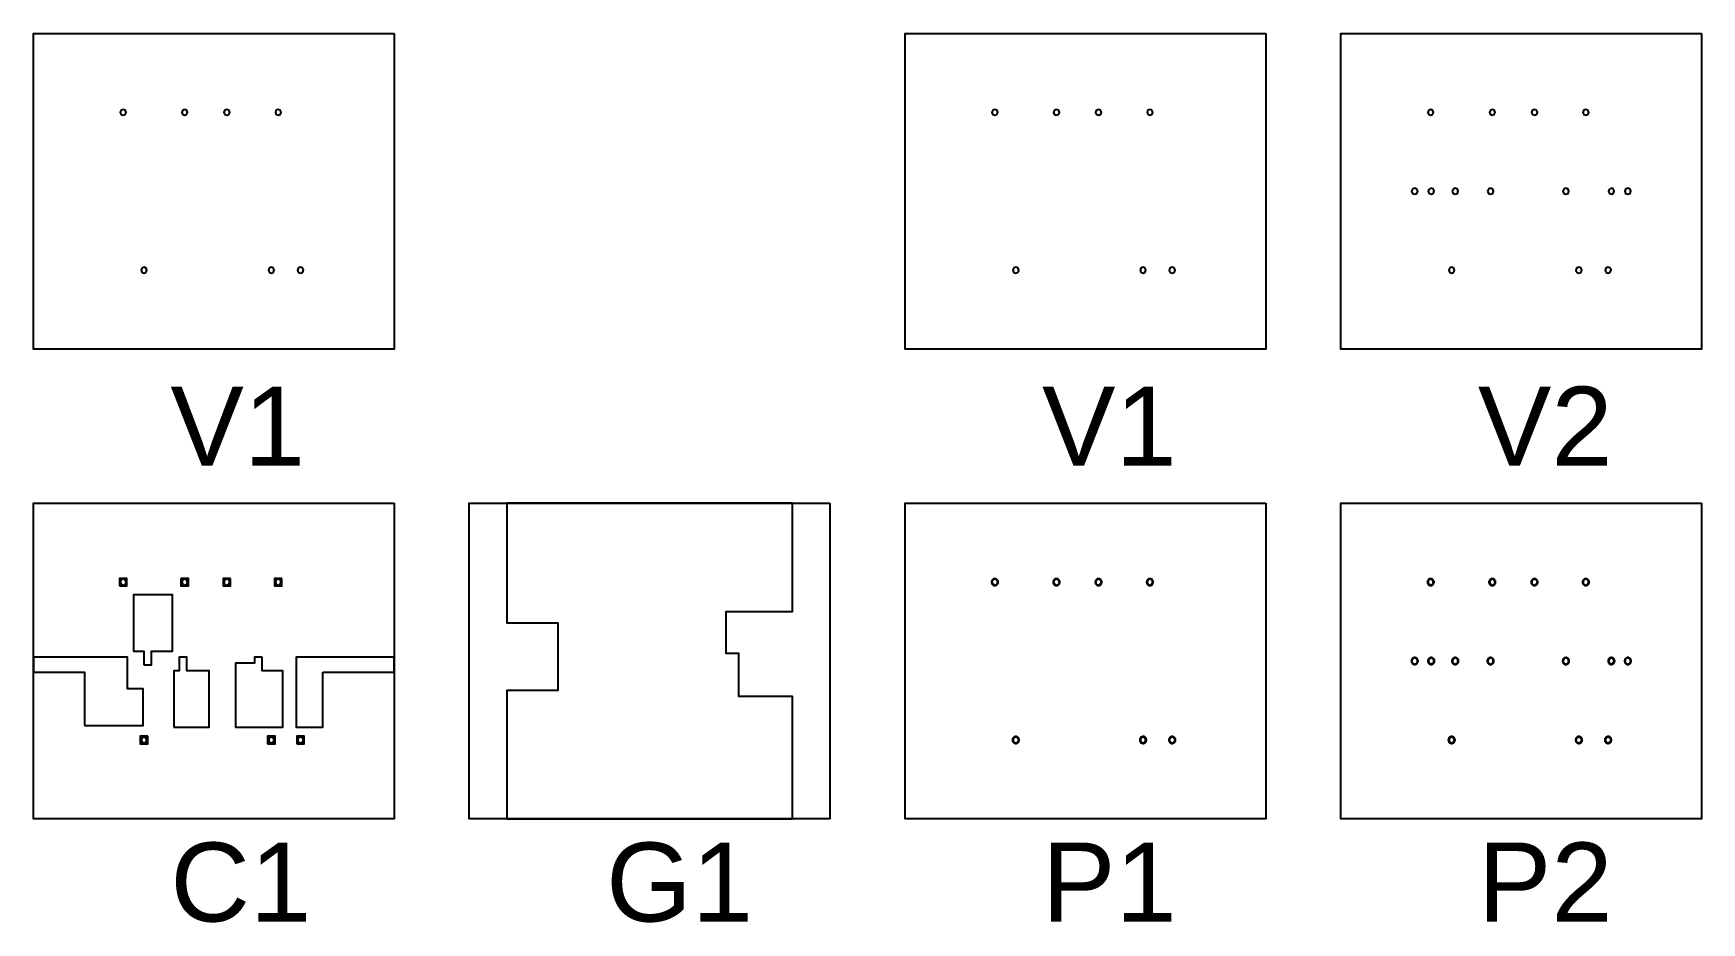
# Model space of a CAD drawing. Extents: x -2.4 to 83.6, y -3.5 to 8.3.
# Drawn here: x 38.2 to 60.4, y -3.48 to 8.35 of the extents above; entities that cross this region are included whole.
import ezdxf

# ---------------------------------------------------------------- set-up
doc = ezdxf.new("R2010")
doc.units = 0
doc.layers.get('0').update_dxf_attribs({"color": 255, "linetype": 'continuous'})
for name, color, linetype in [('C1', 234, 'continuous'), ('G1', 212, 'continuous'), ('Outline', 1, 'continuous'), ('P1', 90, 'continuous'), ('P2', 65, 'continuous'), ('V1', 84, 'continuous'), ('V2', 62, 'continuous')]:
    doc.layers.add(name, color=color, linetype=linetype)
doc.styles.get("Standard").update_dxf_attribs({"font": 'ARIAL.TTF'})

msp = doc.modelspace()

# ---------------------------------------------------------------- linework, layer by layer
at = {"layer": 'C1'}
for points in [[(39.345, 1), (39.445, 1), (39.445, 1.1), (39.345, 1.1), (39.345, 1)], [(40.164, 1.1), (40.164, 1), (40.264, 1), (40.264, 1.1), (40.164, 1.1)], [(40.825, 1.1), (40.725, 1.1), (40.725, 1), (40.825, 1), (40.825, 1.1)], [(41.508, 1.1), (41.408, 1.1), (41.408, 1), (41.508, 1), (41.508, 1.1)], [(39.671, -0.05), (39.771, -0.05), (39.771, 0.13), (40.051, 0.13), (40.051, 0.879), (39.531, 0.879), (39.531, 0.13), (39.671, 0.13), (39.671, -0.05)], [(38.88, -0.859), (39.66, -0.859), (39.66, -0.37), (39.451, -0.37), (39.451, 0.05), (38.2, 0.05), (38.2, -0.15), (38.88, -0.15), (38.88, -0.859)], [(40.071, -0.879), (40.541, -0.879), (40.541, -0.13), (40.241, -0.13), (40.241, 0.05), (40.141, 0.05), (40.141, -0.13), (40.071, -0.13), (40.071, -0.879)], [(41.244, 0.05), (41.144, 0.05), (41.144, -0.03), (40.889, -0.03), (40.889, -0.879), (41.519, -0.879), (41.519, -0.13), (41.244, -0.13), (41.244, 0.05)], [(42.05, -0.15), (43, -0.15), (43, 0.05), (41.699, 0.05), (41.699, -0.879), (42.05, -0.879), (42.05, -0.15)], [(39.723, -1), (39.623, -1), (39.623, -1.1), (39.723, -1.1), (39.723, -1)], [(41.317, -1.1), (41.417, -1.1), (41.417, -1), (41.317, -1), (41.317, -1.1)], [(41.705, -1.1), (41.805, -1.1), (41.805, -1), (41.705, -1), (41.705, -1.1)]]:
    msp.add_lwpolyline(points, close=True, dxfattribs=at)
at = {"layer": 'G1'}
msp.add_lwpolyline([(44.5, -2.1), (48.3, -2.1), (48.3, -0.47), (47.59, -0.47), (47.59, 0.1), (47.42, 0.1), (47.42, 0.66), (48.3, 0.66), (48.3, 2.1), (44.5, 2.1), (44.5, 0.51), (45.18, 0.51), (45.18, -0.39), (44.5, -0.39), (44.5, -2.1)], close=True, dxfattribs=at)
at = {"layer": 'Outline'}
for points in [[(43, 8.35), (43, 4.15), (38.2, 4.15), (38.2, 8.35)], [(54.6, 8.35), (54.6, 4.15), (49.8, 4.15), (49.8, 8.35)], [(60.4, 8.35), (60.4, 4.15), (55.6, 4.15), (55.6, 8.35)], [(43, 2.1), (43, -2.1), (38.2, -2.1), (38.2, 2.1)], [(48.8, 2.1), (48.8, -2.1), (44, -2.1), (44, 2.1)], [(54.6, 2.1), (54.6, -2.1), (49.8, -2.1), (49.8, 2.1)], [(60.4, 2.1), (60.4, -2.1), (55.6, -2.1), (55.6, 2.1)]]:
    msp.add_lwpolyline(points, close=True, dxfattribs=at)
at = {"layer": 'P1'}
for points in [[(51.04, 1.05), (51.04, 1.056), (51.039, 1.062), (51.037, 1.067), (51.034, 1.073), (51.031, 1.078), (51.027, 1.082), (51.023, 1.086), (51.018, 1.089), (51.012, 1.092), (51.007, 1.094), (51.001, 1.095), (50.995, 1.095), (50.989, 1.095), (50.983, 1.094), (50.978, 1.092), (50.972, 1.089), (50.967, 1.086), (50.963, 1.082), (50.959, 1.078), (50.956, 1.073), (50.953, 1.067), (50.951, 1.062), (50.95, 1.056), (50.95, 1.05), (50.95, 1.044), (50.951, 1.038), (50.953, 1.033), (50.956, 1.027), (50.959, 1.022), (50.963, 1.018), (50.967, 1.014), (50.972, 1.011), (50.978, 1.008), (50.983, 1.006), (50.989, 1.005), (50.995, 1.005), (51.001, 1.005), (51.007, 1.006), (51.012, 1.008), (51.018, 1.011), (51.023, 1.014), (51.027, 1.018), (51.031, 1.022), (51.034, 1.027), (51.037, 1.033), (51.039, 1.038), (51.04, 1.044), (51.04, 1.05)], [(51.859, 1.05), (51.859, 1.056), (51.858, 1.062), (51.856, 1.067), (51.853, 1.073), (51.85, 1.078), (51.846, 1.082), (51.842, 1.086), (51.837, 1.089), (51.831, 1.092), (51.826, 1.094), (51.82, 1.095), (51.814, 1.095), (51.808, 1.095), (51.802, 1.094), (51.797, 1.092), (51.791, 1.089), (51.786, 1.086), (51.782, 1.082), (51.778, 1.078), (51.775, 1.073), (51.772, 1.067), (51.77, 1.062), (51.769, 1.056), (51.769, 1.05), (51.769, 1.044), (51.77, 1.038), (51.772, 1.033), (51.775, 1.027), (51.778, 1.022), (51.782, 1.018), (51.786, 1.014), (51.791, 1.011), (51.797, 1.008), (51.802, 1.006), (51.808, 1.005), (51.814, 1.005), (51.82, 1.005), (51.826, 1.006), (51.831, 1.008), (51.837, 1.011), (51.842, 1.014), (51.846, 1.018), (51.85, 1.022), (51.853, 1.027), (51.856, 1.033), (51.858, 1.038), (51.859, 1.044), (51.859, 1.05)], [(52.421, 1.05), (52.42, 1.056), (52.419, 1.062), (52.417, 1.067), (52.415, 1.073), (52.411, 1.078), (52.407, 1.082), (52.403, 1.086), (52.398, 1.089), (52.393, 1.092), (52.387, 1.094), (52.381, 1.095), (52.375, 1.095), (52.369, 1.095), (52.364, 1.094), (52.358, 1.092), (52.353, 1.089), (52.348, 1.086), (52.343, 1.082), (52.339, 1.078), (52.336, 1.073), (52.333, 1.067), (52.332, 1.062), (52.33, 1.056), (52.33, 1.05), (52.33, 1.044), (52.332, 1.038), (52.333, 1.033), (52.336, 1.027), (52.339, 1.022), (52.343, 1.018), (52.348, 1.014), (52.353, 1.011), (52.358, 1.008), (52.364, 1.006), (52.369, 1.005), (52.375, 1.005), (52.381, 1.005), (52.387, 1.006), (52.393, 1.008), (52.398, 1.011), (52.403, 1.014), (52.407, 1.018), (52.411, 1.022), (52.415, 1.027), (52.417, 1.033), (52.419, 1.038), (52.42, 1.044), (52.421, 1.05)], [(53.104, 1.05), (53.103, 1.056), (53.102, 1.062), (53.1, 1.067), (53.098, 1.073), (53.094, 1.078), (53.091, 1.082), (53.086, 1.086), (53.081, 1.089), (53.076, 1.092), (53.07, 1.094), (53.064, 1.095), (53.058, 1.095), (53.053, 1.095), (53.047, 1.094), (53.041, 1.092), (53.036, 1.089), (53.031, 1.086), (53.026, 1.082), (53.023, 1.078), (53.019, 1.073), (53.017, 1.067), (53.015, 1.062), (53.014, 1.056), (53.013, 1.05), (53.014, 1.044), (53.015, 1.038), (53.017, 1.033), (53.019, 1.027), (53.023, 1.022), (53.026, 1.018), (53.031, 1.014), (53.036, 1.011), (53.041, 1.008), (53.047, 1.006), (53.053, 1.005), (53.058, 1.005), (53.064, 1.005), (53.07, 1.006), (53.076, 1.008), (53.081, 1.011), (53.086, 1.014), (53.091, 1.018), (53.094, 1.022), (53.098, 1.027), (53.1, 1.033), (53.102, 1.038), (53.103, 1.044), (53.104, 1.05)], [(51.319, -1.05), (51.318, -1.044), (51.317, -1.038), (51.315, -1.033), (51.313, -1.027), (51.309, -1.022), (51.305, -1.018), (51.301, -1.014), (51.296, -1.011), (51.291, -1.008), (51.285, -1.006), (51.279, -1.005), (51.273, -1.005), (51.267, -1.005), (51.262, -1.006), (51.256, -1.008), (51.251, -1.011), (51.246, -1.014), (51.241, -1.018), (51.237, -1.022), (51.234, -1.027), (51.231, -1.033), (51.23, -1.038), (51.228, -1.044), (51.228, -1.05), (51.228, -1.056), (51.23, -1.062), (51.231, -1.067), (51.234, -1.073), (51.237, -1.078), (51.241, -1.082), (51.246, -1.086), (51.251, -1.089), (51.256, -1.092), (51.262, -1.094), (51.267, -1.095), (51.273, -1.095), (51.279, -1.095), (51.285, -1.094), (51.291, -1.092), (51.296, -1.089), (51.301, -1.086), (51.305, -1.082), (51.309, -1.078), (51.313, -1.073), (51.315, -1.067), (51.317, -1.062), (51.318, -1.056), (51.319, -1.05)], [(53.013, -1.05), (53.012, -1.044), (53.011, -1.038), (53.009, -1.033), (53.007, -1.027), (53.003, -1.022), (52.999, -1.018), (52.995, -1.014), (52.99, -1.011), (52.985, -1.008), (52.979, -1.006), (52.973, -1.005), (52.967, -1.005), (52.961, -1.005), (52.956, -1.006), (52.95, -1.008), (52.945, -1.011), (52.94, -1.014), (52.935, -1.018), (52.931, -1.022), (52.928, -1.027), (52.925, -1.033), (52.924, -1.038), (52.922, -1.044), (52.922, -1.05), (52.922, -1.056), (52.924, -1.062), (52.925, -1.067), (52.928, -1.073), (52.931, -1.078), (52.935, -1.082), (52.94, -1.086), (52.945, -1.089), (52.95, -1.092), (52.956, -1.094), (52.961, -1.095), (52.967, -1.095), (52.973, -1.095), (52.979, -1.094), (52.985, -1.092), (52.99, -1.089), (52.995, -1.086), (52.999, -1.082), (53.003, -1.078), (53.007, -1.073), (53.009, -1.067), (53.011, -1.062), (53.012, -1.056), (53.013, -1.05)], [(53.4, -1.05), (53.4, -1.044), (53.399, -1.038), (53.397, -1.033), (53.394, -1.027), (53.391, -1.022), (53.387, -1.018), (53.383, -1.014), (53.378, -1.011), (53.372, -1.008), (53.367, -1.006), (53.361, -1.005), (53.355, -1.005), (53.349, -1.005), (53.343, -1.006), (53.338, -1.008), (53.332, -1.011), (53.327, -1.014), (53.323, -1.018), (53.319, -1.022), (53.316, -1.027), (53.313, -1.033), (53.311, -1.038), (53.31, -1.044), (53.31, -1.05), (53.31, -1.056), (53.311, -1.062), (53.313, -1.067), (53.316, -1.073), (53.319, -1.078), (53.323, -1.082), (53.327, -1.086), (53.332, -1.089), (53.338, -1.092), (53.343, -1.094), (53.349, -1.095), (53.355, -1.095), (53.361, -1.095), (53.367, -1.094), (53.372, -1.092), (53.378, -1.089), (53.383, -1.086), (53.387, -1.082), (53.391, -1.078), (53.394, -1.073), (53.397, -1.067), (53.399, -1.062), (53.4, -1.056), (53.4, -1.05)]]:
    msp.add_lwpolyline(points, close=True, dxfattribs=at)
at = {"layer": 'P2'}
for points in [[(56.84, 1.05), (56.84, 1.056), (56.839, 1.062), (56.837, 1.067), (56.834, 1.073), (56.831, 1.078), (56.827, 1.082), (56.823, 1.086), (56.818, 1.089), (56.812, 1.092), (56.807, 1.094), (56.801, 1.095), (56.795, 1.095), (56.789, 1.095), (56.783, 1.094), (56.778, 1.092), (56.772, 1.089), (56.767, 1.086), (56.763, 1.082), (56.759, 1.078), (56.756, 1.073), (56.753, 1.067), (56.751, 1.062), (56.75, 1.056), (56.75, 1.05), (56.75, 1.044), (56.751, 1.038), (56.753, 1.033), (56.756, 1.027), (56.759, 1.022), (56.763, 1.018), (56.767, 1.014), (56.772, 1.011), (56.778, 1.008), (56.783, 1.006), (56.789, 1.005), (56.795, 1.005), (56.801, 1.005), (56.807, 1.006), (56.812, 1.008), (56.818, 1.011), (56.823, 1.014), (56.827, 1.018), (56.831, 1.022), (56.834, 1.027), (56.837, 1.033), (56.839, 1.038), (56.84, 1.044), (56.84, 1.05)], [(57.659, 1.05), (57.659, 1.056), (57.658, 1.062), (57.656, 1.067), (57.653, 1.073), (57.65, 1.078), (57.646, 1.082), (57.642, 1.086), (57.637, 1.089), (57.631, 1.092), (57.626, 1.094), (57.62, 1.095), (57.614, 1.095), (57.608, 1.095), (57.602, 1.094), (57.597, 1.092), (57.591, 1.089), (57.586, 1.086), (57.582, 1.082), (57.578, 1.078), (57.575, 1.073), (57.572, 1.067), (57.57, 1.062), (57.569, 1.056), (57.569, 1.05), (57.569, 1.044), (57.57, 1.038), (57.572, 1.033), (57.575, 1.027), (57.578, 1.022), (57.582, 1.018), (57.586, 1.014), (57.591, 1.011), (57.597, 1.008), (57.602, 1.006), (57.608, 1.005), (57.614, 1.005), (57.62, 1.005), (57.626, 1.006), (57.631, 1.008), (57.637, 1.011), (57.642, 1.014), (57.646, 1.018), (57.65, 1.022), (57.653, 1.027), (57.656, 1.033), (57.658, 1.038), (57.659, 1.044), (57.659, 1.05)], [(58.221, 1.05), (58.22, 1.056), (58.219, 1.062), (58.217, 1.067), (58.215, 1.073), (58.211, 1.078), (58.207, 1.082), (58.203, 1.086), (58.198, 1.089), (58.193, 1.092), (58.187, 1.094), (58.181, 1.095), (58.175, 1.095), (58.169, 1.095), (58.164, 1.094), (58.158, 1.092), (58.153, 1.089), (58.148, 1.086), (58.143, 1.082), (58.139, 1.078), (58.136, 1.073), (58.133, 1.067), (58.132, 1.062), (58.13, 1.056), (58.13, 1.05), (58.13, 1.044), (58.132, 1.038), (58.133, 1.033), (58.136, 1.027), (58.139, 1.022), (58.143, 1.018), (58.148, 1.014), (58.153, 1.011), (58.158, 1.008), (58.164, 1.006), (58.169, 1.005), (58.175, 1.005), (58.181, 1.005), (58.187, 1.006), (58.193, 1.008), (58.198, 1.011), (58.203, 1.014), (58.207, 1.018), (58.211, 1.022), (58.215, 1.027), (58.217, 1.033), (58.219, 1.038), (58.22, 1.044), (58.221, 1.05)], [(58.904, 1.05), (58.903, 1.056), (58.902, 1.062), (58.9, 1.067), (58.898, 1.073), (58.894, 1.078), (58.891, 1.082), (58.886, 1.086), (58.881, 1.089), (58.876, 1.092), (58.87, 1.094), (58.864, 1.095), (58.858, 1.095), (58.853, 1.095), (58.847, 1.094), (58.841, 1.092), (58.836, 1.089), (58.831, 1.086), (58.826, 1.082), (58.823, 1.078), (58.819, 1.073), (58.817, 1.067), (58.815, 1.062), (58.814, 1.056), (58.813, 1.05), (58.814, 1.044), (58.815, 1.038), (58.817, 1.033), (58.819, 1.027), (58.823, 1.022), (58.826, 1.018), (58.831, 1.014), (58.836, 1.011), (58.841, 1.008), (58.847, 1.006), (58.853, 1.005), (58.858, 1.005), (58.864, 1.005), (58.87, 1.006), (58.876, 1.008), (58.881, 1.011), (58.886, 1.014), (58.891, 1.018), (58.894, 1.022), (58.898, 1.027), (58.9, 1.033), (58.902, 1.038), (58.903, 1.044), (58.904, 1.05)], [(56.627, 0), (56.627, 0.006), (56.626, 0.012), (56.624, 0.017), (56.621, 0.023), (56.618, 0.028), (56.614, 0.032), (56.61, 0.036), (56.605, 0.039), (56.599, 0.042), (56.594, 0.044), (56.588, 0.045), (56.582, 0.045), (56.576, 0.045), (56.57, 0.044), (56.565, 0.042), (56.559, 0.039), (56.554, 0.036), (56.55, 0.032), (56.546, 0.028), (56.543, 0.023), (56.54, 0.017), (56.538, 0.012), (56.537, 0.006), (56.537, 0), (56.537, -0.006), (56.538, -0.012), (56.54, -0.017), (56.543, -0.023), (56.546, -0.028), (56.55, -0.032), (56.554, -0.036), (56.559, -0.039), (56.565, -0.042), (56.57, -0.044), (56.576, -0.045), (56.582, -0.045), (56.588, -0.045), (56.594, -0.044), (56.599, -0.042), (56.605, -0.039), (56.61, -0.036), (56.614, -0.032), (56.618, -0.028), (56.621, -0.023), (56.624, -0.017), (56.626, -0.012), (56.627, -0.006), (56.627, 0)], [(56.846, 0), (56.846, 0.006), (56.845, 0.012), (56.843, 0.017), (56.84, 0.023), (56.837, 0.028), (56.833, 0.032), (56.829, 0.036), (56.824, 0.039), (56.818, 0.042), (56.813, 0.044), (56.807, 0.045), (56.801, 0.045), (56.795, 0.045), (56.789, 0.044), (56.784, 0.042), (56.778, 0.039), (56.773, 0.036), (56.769, 0.032), (56.765, 0.028), (56.762, 0.023), (56.759, 0.017), (56.757, 0.012), (56.756, 0.006), (56.756, 0), (56.756, -0.006), (56.757, -0.012), (56.759, -0.017), (56.762, -0.023), (56.765, -0.028), (56.769, -0.032), (56.773, -0.036), (56.778, -0.039), (56.784, -0.042), (56.789, -0.044), (56.795, -0.045), (56.801, -0.045), (56.807, -0.045), (56.813, -0.044), (56.818, -0.042), (56.824, -0.039), (56.829, -0.036), (56.833, -0.032), (56.837, -0.028), (56.84, -0.023), (56.843, -0.017), (56.845, -0.012), (56.846, -0.006), (56.846, 0)], [(57.166, 0), (57.166, 0.006), (57.165, 0.012), (57.163, 0.017), (57.16, 0.023), (57.157, 0.028), (57.153, 0.032), (57.149, 0.036), (57.144, 0.039), (57.138, 0.042), (57.133, 0.044), (57.127, 0.045), (57.121, 0.045), (57.115, 0.045), (57.109, 0.044), (57.104, 0.042), (57.098, 0.039), (57.093, 0.036), (57.089, 0.032), (57.085, 0.028), (57.082, 0.023), (57.079, 0.017), (57.077, 0.012), (57.076, 0.006), (57.076, 0), (57.076, -0.006), (57.077, -0.012), (57.079, -0.017), (57.082, -0.023), (57.085, -0.028), (57.089, -0.032), (57.093, -0.036), (57.098, -0.039), (57.104, -0.042), (57.109, -0.044), (57.115, -0.045), (57.121, -0.045), (57.127, -0.045), (57.133, -0.044), (57.138, -0.042), (57.144, -0.039), (57.149, -0.036), (57.153, -0.032), (57.157, -0.028), (57.16, -0.023), (57.163, -0.017), (57.165, -0.012), (57.166, -0.006), (57.166, 0)], [(57.636, 0), (57.636, 0.006), (57.635, 0.012), (57.633, 0.017), (57.63, 0.023), (57.627, 0.028), (57.623, 0.032), (57.619, 0.036), (57.614, 0.039), (57.608, 0.042), (57.603, 0.044), (57.597, 0.045), (57.591, 0.045), (57.585, 0.045), (57.579, 0.044), (57.574, 0.042), (57.568, 0.039), (57.563, 0.036), (57.559, 0.032), (57.555, 0.028), (57.552, 0.023), (57.549, 0.017), (57.547, 0.012), (57.546, 0.006), (57.546, 0), (57.546, -0.006), (57.547, -0.012), (57.549, -0.017), (57.552, -0.023), (57.555, -0.028), (57.559, -0.032), (57.563, -0.036), (57.568, -0.039), (57.574, -0.042), (57.579, -0.044), (57.585, -0.045), (57.591, -0.045), (57.597, -0.045), (57.603, -0.044), (57.608, -0.042), (57.614, -0.039), (57.619, -0.036), (57.623, -0.032), (57.627, -0.028), (57.63, -0.023), (57.633, -0.017), (57.635, -0.012), (57.636, -0.006), (57.636, 0)], [(58.639, 0), (58.639, 0.006), (58.638, 0.012), (58.636, 0.017), (58.633, 0.023), (58.63, 0.028), (58.626, 0.032), (58.622, 0.036), (58.617, 0.039), (58.611, 0.042), (58.606, 0.044), (58.6, 0.045), (58.594, 0.045), (58.588, 0.045), (58.582, 0.044), (58.577, 0.042), (58.571, 0.039), (58.566, 0.036), (58.562, 0.032), (58.558, 0.028), (58.555, 0.023), (58.552, 0.017), (58.55, 0.012), (58.549, 0.006), (58.549, 0), (58.549, -0.006), (58.55, -0.012), (58.552, -0.017), (58.555, -0.023), (58.558, -0.028), (58.562, -0.032), (58.566, -0.036), (58.571, -0.039), (58.577, -0.042), (58.582, -0.044), (58.588, -0.045), (58.594, -0.045), (58.6, -0.045), (58.606, -0.044), (58.611, -0.042), (58.617, -0.039), (58.622, -0.036), (58.626, -0.032), (58.63, -0.028), (58.633, -0.023), (58.636, -0.017), (58.638, -0.012), (58.639, -0.006), (58.639, 0)], [(59.244, 0), (59.244, 0.006), (59.243, 0.012), (59.241, 0.017), (59.238, 0.023), (59.235, 0.028), (59.231, 0.032), (59.227, 0.036), (59.222, 0.039), (59.216, 0.042), (59.211, 0.044), (59.205, 0.045), (59.199, 0.045), (59.193, 0.045), (59.187, 0.044), (59.182, 0.042), (59.176, 0.039), (59.171, 0.036), (59.167, 0.032), (59.163, 0.028), (59.16, 0.023), (59.157, 0.017), (59.155, 0.012), (59.154, 0.006), (59.154, 0), (59.154, -0.006), (59.155, -0.012), (59.157, -0.017), (59.16, -0.023), (59.163, -0.028), (59.167, -0.032), (59.171, -0.036), (59.176, -0.039), (59.182, -0.042), (59.187, -0.044), (59.193, -0.045), (59.199, -0.045), (59.205, -0.045), (59.211, -0.044), (59.216, -0.042), (59.222, -0.039), (59.227, -0.036), (59.231, -0.032), (59.235, -0.028), (59.238, -0.023), (59.241, -0.017), (59.243, -0.012), (59.244, -0.006), (59.244, 0)], [(59.463, 0), (59.463, 0.006), (59.462, 0.012), (59.46, 0.017), (59.457, 0.023), (59.454, 0.028), (59.45, 0.032), (59.446, 0.036), (59.441, 0.039), (59.435, 0.042), (59.43, 0.044), (59.424, 0.045), (59.418, 0.045), (59.412, 0.045), (59.406, 0.044), (59.401, 0.042), (59.395, 0.039), (59.39, 0.036), (59.386, 0.032), (59.382, 0.028), (59.379, 0.023), (59.376, 0.017), (59.374, 0.012), (59.373, 0.006), (59.373, 0), (59.373, -0.006), (59.374, -0.012), (59.376, -0.017), (59.379, -0.023), (59.382, -0.028), (59.386, -0.032), (59.39, -0.036), (59.395, -0.039), (59.401, -0.042), (59.406, -0.044), (59.412, -0.045), (59.418, -0.045), (59.424, -0.045), (59.43, -0.044), (59.435, -0.042), (59.441, -0.039), (59.446, -0.036), (59.45, -0.032), (59.454, -0.028), (59.457, -0.023), (59.46, -0.017), (59.462, -0.012), (59.463, -0.006), (59.463, 0)], [(57.119, -1.05), (57.118, -1.044), (57.117, -1.038), (57.115, -1.033), (57.113, -1.027), (57.109, -1.022), (57.105, -1.018), (57.101, -1.014), (57.096, -1.011), (57.091, -1.008), (57.085, -1.006), (57.079, -1.005), (57.073, -1.005), (57.067, -1.005), (57.062, -1.006), (57.056, -1.008), (57.051, -1.011), (57.046, -1.014), (57.041, -1.018), (57.037, -1.022), (57.034, -1.027), (57.031, -1.033), (57.03, -1.038), (57.028, -1.044), (57.028, -1.05), (57.028, -1.056), (57.03, -1.062), (57.031, -1.067), (57.034, -1.073), (57.037, -1.078), (57.041, -1.082), (57.046, -1.086), (57.051, -1.089), (57.056, -1.092), (57.062, -1.094), (57.067, -1.095), (57.073, -1.095), (57.079, -1.095), (57.085, -1.094), (57.091, -1.092), (57.096, -1.089), (57.101, -1.086), (57.105, -1.082), (57.109, -1.078), (57.113, -1.073), (57.115, -1.067), (57.117, -1.062), (57.118, -1.056), (57.119, -1.05)], [(58.813, -1.05), (58.812, -1.044), (58.811, -1.038), (58.809, -1.033), (58.807, -1.027), (58.803, -1.022), (58.799, -1.018), (58.795, -1.014), (58.79, -1.011), (58.785, -1.008), (58.779, -1.006), (58.773, -1.005), (58.767, -1.005), (58.761, -1.005), (58.756, -1.006), (58.75, -1.008), (58.745, -1.011), (58.74, -1.014), (58.735, -1.018), (58.731, -1.022), (58.728, -1.027), (58.725, -1.033), (58.724, -1.038), (58.722, -1.044), (58.722, -1.05), (58.722, -1.056), (58.724, -1.062), (58.725, -1.067), (58.728, -1.073), (58.731, -1.078), (58.735, -1.082), (58.74, -1.086), (58.745, -1.089), (58.75, -1.092), (58.756, -1.094), (58.761, -1.095), (58.767, -1.095), (58.773, -1.095), (58.779, -1.094), (58.785, -1.092), (58.79, -1.089), (58.795, -1.086), (58.799, -1.082), (58.803, -1.078), (58.807, -1.073), (58.809, -1.067), (58.811, -1.062), (58.812, -1.056), (58.813, -1.05)], [(59.2, -1.05), (59.2, -1.044), (59.199, -1.038), (59.197, -1.033), (59.194, -1.027), (59.191, -1.022), (59.187, -1.018), (59.183, -1.014), (59.178, -1.011), (59.172, -1.008), (59.167, -1.006), (59.161, -1.005), (59.155, -1.005), (59.149, -1.005), (59.143, -1.006), (59.138, -1.008), (59.132, -1.011), (59.127, -1.014), (59.123, -1.018), (59.119, -1.022), (59.116, -1.027), (59.113, -1.033), (59.111, -1.038), (59.11, -1.044), (59.11, -1.05), (59.11, -1.056), (59.111, -1.062), (59.113, -1.067), (59.116, -1.073), (59.119, -1.078), (59.123, -1.082), (59.127, -1.086), (59.132, -1.089), (59.138, -1.092), (59.143, -1.094), (59.149, -1.095), (59.155, -1.095), (59.161, -1.095), (59.167, -1.094), (59.172, -1.092), (59.178, -1.089), (59.183, -1.086), (59.187, -1.082), (59.191, -1.078), (59.194, -1.073), (59.197, -1.067), (59.199, -1.062), (59.2, -1.056), (59.2, -1.05)]]:
    msp.add_lwpolyline(points, close=True, dxfattribs=at)
at = {"layer": 'V1'}
for points in [[(39.399, 7.339), (39.37, 7.33), (39.356, 7.304), (39.365, 7.275), (39.392, 7.261), (39.42, 7.27), (39.434, 7.296), (39.425, 7.325), (39.399, 7.339)], [(40.217, 7.339), (40.189, 7.33), (40.175, 7.304), (40.184, 7.275), (40.21, 7.261), (40.239, 7.27), (40.253, 7.296), (40.244, 7.325), (40.217, 7.339)], [(40.75, 7.27), (40.779, 7.261), (40.805, 7.275), (40.814, 7.304), (40.8, 7.33), (40.772, 7.339), (40.745, 7.325), (40.736, 7.296), (40.75, 7.27)], [(41.462, 7.261), (41.488, 7.275), (41.497, 7.304), (41.484, 7.33), (41.455, 7.339), (41.428, 7.325), (41.42, 7.296), (41.433, 7.27), (41.462, 7.261)], [(50.999, 7.339), (50.97, 7.33), (50.956, 7.304), (50.965, 7.275), (50.992, 7.261), (51.02, 7.27), (51.034, 7.296), (51.025, 7.325), (50.999, 7.339)], [(51.817, 7.339), (51.789, 7.33), (51.775, 7.304), (51.784, 7.275), (51.81, 7.261), (51.839, 7.27), (51.853, 7.296), (51.844, 7.325), (51.817, 7.339)], [(52.35, 7.27), (52.379, 7.261), (52.405, 7.275), (52.414, 7.304), (52.4, 7.33), (52.372, 7.339), (52.345, 7.325), (52.336, 7.296), (52.35, 7.27)], [(53.062, 7.261), (53.088, 7.275), (53.097, 7.304), (53.084, 7.33), (53.055, 7.339), (53.028, 7.325), (53.02, 7.296), (53.033, 7.27), (53.062, 7.261)], [(39.648, 5.23), (39.634, 5.204), (39.643, 5.175), (39.67, 5.161), (39.698, 5.17), (39.712, 5.196), (39.703, 5.225), (39.677, 5.239), (39.648, 5.23)], [(41.371, 5.161), (41.397, 5.175), (41.406, 5.204), (41.392, 5.23), (41.364, 5.239), (41.337, 5.225), (41.328, 5.196), (41.342, 5.17), (41.371, 5.161)], [(41.758, 5.161), (41.785, 5.175), (41.794, 5.204), (41.78, 5.23), (41.751, 5.239), (41.725, 5.225), (41.716, 5.196), (41.73, 5.17), (41.758, 5.161)], [(51.248, 5.23), (51.234, 5.204), (51.243, 5.175), (51.27, 5.161), (51.298, 5.17), (51.312, 5.196), (51.303, 5.225), (51.277, 5.239), (51.248, 5.23)], [(52.971, 5.161), (52.997, 5.175), (53.006, 5.204), (52.992, 5.23), (52.964, 5.239), (52.937, 5.225), (52.928, 5.196), (52.942, 5.17), (52.971, 5.161)], [(53.358, 5.161), (53.385, 5.175), (53.394, 5.204), (53.38, 5.23), (53.351, 5.239), (53.325, 5.225), (53.316, 5.196), (53.33, 5.17), (53.358, 5.161)], [(39.399, 1.089), (39.37, 1.08), (39.356, 1.054), (39.365, 1.025), (39.392, 1.011), (39.42, 1.02), (39.434, 1.046), (39.425, 1.075), (39.399, 1.089)], [(40.217, 1.089), (40.189, 1.08), (40.175, 1.054), (40.184, 1.025), (40.21, 1.011), (40.239, 1.02), (40.253, 1.046), (40.244, 1.075), (40.217, 1.089)], [(40.75, 1.02), (40.779, 1.011), (40.805, 1.025), (40.814, 1.054), (40.8, 1.08), (40.772, 1.089), (40.745, 1.075), (40.736, 1.046), (40.75, 1.02)], [(41.462, 1.011), (41.488, 1.025), (41.497, 1.054), (41.484, 1.08), (41.455, 1.089), (41.428, 1.075), (41.42, 1.046), (41.433, 1.02), (41.462, 1.011)], [(50.999, 1.089), (50.97, 1.08), (50.956, 1.054), (50.965, 1.025), (50.992, 1.011), (51.02, 1.02), (51.034, 1.046), (51.025, 1.075), (50.999, 1.089)], [(51.817, 1.089), (51.789, 1.08), (51.775, 1.054), (51.784, 1.025), (51.81, 1.011), (51.839, 1.02), (51.853, 1.046), (51.844, 1.075), (51.817, 1.089)], [(52.35, 1.02), (52.379, 1.011), (52.405, 1.025), (52.414, 1.054), (52.4, 1.08), (52.372, 1.089), (52.345, 1.075), (52.336, 1.046), (52.35, 1.02)], [(53.062, 1.011), (53.088, 1.025), (53.097, 1.054), (53.084, 1.08), (53.055, 1.089), (53.028, 1.075), (53.02, 1.046), (53.033, 1.02), (53.062, 1.011)], [(39.648, -1.02), (39.634, -1.046), (39.643, -1.075), (39.67, -1.089), (39.698, -1.08), (39.712, -1.054), (39.703, -1.025), (39.677, -1.011), (39.648, -1.02)], [(41.371, -1.089), (41.397, -1.075), (41.406, -1.046), (41.392, -1.02), (41.364, -1.011), (41.337, -1.025), (41.328, -1.054), (41.342, -1.08), (41.371, -1.089)], [(41.758, -1.089), (41.785, -1.075), (41.794, -1.046), (41.78, -1.02), (41.751, -1.011), (41.725, -1.025), (41.716, -1.054), (41.73, -1.08), (41.758, -1.089)], [(51.248, -1.02), (51.234, -1.046), (51.243, -1.075), (51.27, -1.089), (51.298, -1.08), (51.312, -1.054), (51.303, -1.025), (51.277, -1.011), (51.248, -1.02)], [(52.971, -1.089), (52.997, -1.075), (53.006, -1.046), (52.992, -1.02), (52.964, -1.011), (52.937, -1.025), (52.928, -1.054), (52.942, -1.08), (52.971, -1.089)], [(53.358, -1.089), (53.385, -1.075), (53.394, -1.046), (53.38, -1.02), (53.351, -1.011), (53.325, -1.025), (53.316, -1.054), (53.33, -1.08), (53.358, -1.089)]]:
    msp.add_lwpolyline(points, close=True, dxfattribs=at)
at = {"layer": 'V2'}
for points in [[(56.799, 7.339), (56.77, 7.33), (56.756, 7.304), (56.765, 7.275), (56.792, 7.261), (56.82, 7.27), (56.834, 7.296), (56.825, 7.325), (56.799, 7.339)], [(57.617, 7.339), (57.589, 7.33), (57.575, 7.304), (57.584, 7.275), (57.61, 7.261), (57.639, 7.27), (57.653, 7.296), (57.644, 7.325), (57.617, 7.339)], [(58.15, 7.27), (58.179, 7.261), (58.205, 7.275), (58.214, 7.304), (58.2, 7.33), (58.172, 7.339), (58.145, 7.325), (58.136, 7.296), (58.15, 7.27)], [(58.833, 7.27), (58.862, 7.261), (58.888, 7.275), (58.897, 7.304), (58.884, 7.33), (58.855, 7.339), (58.828, 7.325), (58.82, 7.296), (58.833, 7.27)], [(56.553, 6.221), (56.582, 6.209), (56.611, 6.221), (56.623, 6.25), (56.611, 6.279), (56.582, 6.291), (56.553, 6.279), (56.541, 6.25), (56.553, 6.221)], [(56.797, 6.289), (56.771, 6.275), (56.762, 6.246), (56.776, 6.22), (56.805, 6.211), (56.831, 6.225), (56.84, 6.254), (56.826, 6.28), (56.797, 6.289)], [(57.08, 6.25), (57.092, 6.221), (57.121, 6.209), (57.15, 6.221), (57.162, 6.25), (57.15, 6.279), (57.121, 6.291), (57.092, 6.279), (57.08, 6.25)], [(57.55, 6.25), (57.562, 6.221), (57.591, 6.209), (57.62, 6.221), (57.632, 6.25), (57.62, 6.279), (57.591, 6.291), (57.562, 6.279), (57.55, 6.25)], [(58.565, 6.221), (58.594, 6.209), (58.623, 6.221), (58.635, 6.25), (58.623, 6.279), (58.594, 6.291), (58.565, 6.279), (58.553, 6.25), (58.565, 6.221)], [(59.174, 6.22), (59.203, 6.211), (59.229, 6.225), (59.238, 6.254), (59.224, 6.28), (59.195, 6.289), (59.169, 6.275), (59.16, 6.246), (59.174, 6.22)], [(59.447, 6.279), (59.418, 6.291), (59.389, 6.279), (59.377, 6.25), (59.389, 6.221), (59.418, 6.209), (59.447, 6.221), (59.459, 6.25), (59.447, 6.279)], [(57.048, 5.23), (57.034, 5.204), (57.043, 5.175), (57.07, 5.161), (57.098, 5.17), (57.112, 5.196), (57.103, 5.225), (57.077, 5.239), (57.048, 5.23)], [(58.771, 5.161), (58.797, 5.175), (58.806, 5.204), (58.792, 5.23), (58.764, 5.239), (58.737, 5.225), (58.728, 5.196), (58.742, 5.17), (58.771, 5.161)], [(59.13, 5.17), (59.158, 5.161), (59.185, 5.175), (59.194, 5.204), (59.18, 5.23), (59.151, 5.239), (59.125, 5.225), (59.116, 5.196), (59.13, 5.17)], [(56.799, 1.089), (56.77, 1.08), (56.756, 1.054), (56.765, 1.025), (56.792, 1.011), (56.82, 1.02), (56.834, 1.046), (56.825, 1.075), (56.799, 1.089)], [(57.617, 1.089), (57.589, 1.08), (57.575, 1.054), (57.584, 1.025), (57.61, 1.011), (57.639, 1.02), (57.653, 1.046), (57.644, 1.075), (57.617, 1.089)], [(58.15, 1.02), (58.179, 1.011), (58.205, 1.025), (58.214, 1.054), (58.2, 1.08), (58.172, 1.089), (58.145, 1.075), (58.136, 1.046), (58.15, 1.02)], [(58.833, 1.02), (58.862, 1.011), (58.888, 1.025), (58.897, 1.054), (58.884, 1.08), (58.855, 1.089), (58.828, 1.075), (58.82, 1.046), (58.833, 1.02)], [(56.553, -0.029), (56.582, -0.041), (56.611, -0.029), (56.623, 0), (56.611, 0.029), (56.582, 0.041), (56.553, 0.029), (56.541, 0), (56.553, -0.029)], [(56.797, 0.039), (56.771, 0.025), (56.762, -0.004), (56.776, -0.03), (56.805, -0.039), (56.831, -0.025), (56.84, 0.004), (56.826, 0.03), (56.797, 0.039)], [(57.08, 0), (57.092, -0.029), (57.121, -0.041), (57.15, -0.029), (57.162, 0), (57.15, 0.029), (57.121, 0.041), (57.092, 0.029), (57.08, 0)], [(57.55, 0), (57.562, -0.029), (57.591, -0.041), (57.62, -0.029), (57.632, 0), (57.62, 0.029), (57.591, 0.041), (57.562, 0.029), (57.55, 0)], [(58.565, -0.029), (58.594, -0.041), (58.623, -0.029), (58.635, 0), (58.623, 0.029), (58.594, 0.041), (58.565, 0.029), (58.553, 0), (58.565, -0.029)], [(59.174, -0.03), (59.203, -0.039), (59.229, -0.025), (59.238, 0.004), (59.224, 0.03), (59.195, 0.039), (59.169, 0.025), (59.16, -0.004), (59.174, -0.03)], [(59.447, 0.029), (59.418, 0.041), (59.389, 0.029), (59.377, 0), (59.389, -0.029), (59.418, -0.041), (59.447, -0.029), (59.459, 0), (59.447, 0.029)], [(57.048, -1.02), (57.034, -1.046), (57.043, -1.075), (57.07, -1.089), (57.098, -1.08), (57.112, -1.054), (57.103, -1.025), (57.077, -1.011), (57.048, -1.02)], [(58.771, -1.089), (58.797, -1.075), (58.806, -1.046), (58.792, -1.02), (58.764, -1.011), (58.737, -1.025), (58.728, -1.054), (58.742, -1.08), (58.771, -1.089)], [(59.13, -1.08), (59.158, -1.089), (59.185, -1.075), (59.194, -1.046), (59.18, -1.02), (59.151, -1.011), (59.125, -1.025), (59.116, -1.054), (59.13, -1.08)]]:
    msp.add_lwpolyline(points, close=True, dxfattribs=at)

# ---------------------------------------------------------------- texts
for s, p in [('V1', (40.023, 2.6)), ('V1', (51.622, 2.6)), ('V2', (57.422, 2.6)), ('C1', (40.023, -3.465)), ('G1', (45.822, -3.465)), ('P1', (51.622, -3.465)), ('P2', (57.422, -3.465))]:
    msp.add_text(s, height=1.05).set_placement(p)

doc.saveas('drawing.dxf')
